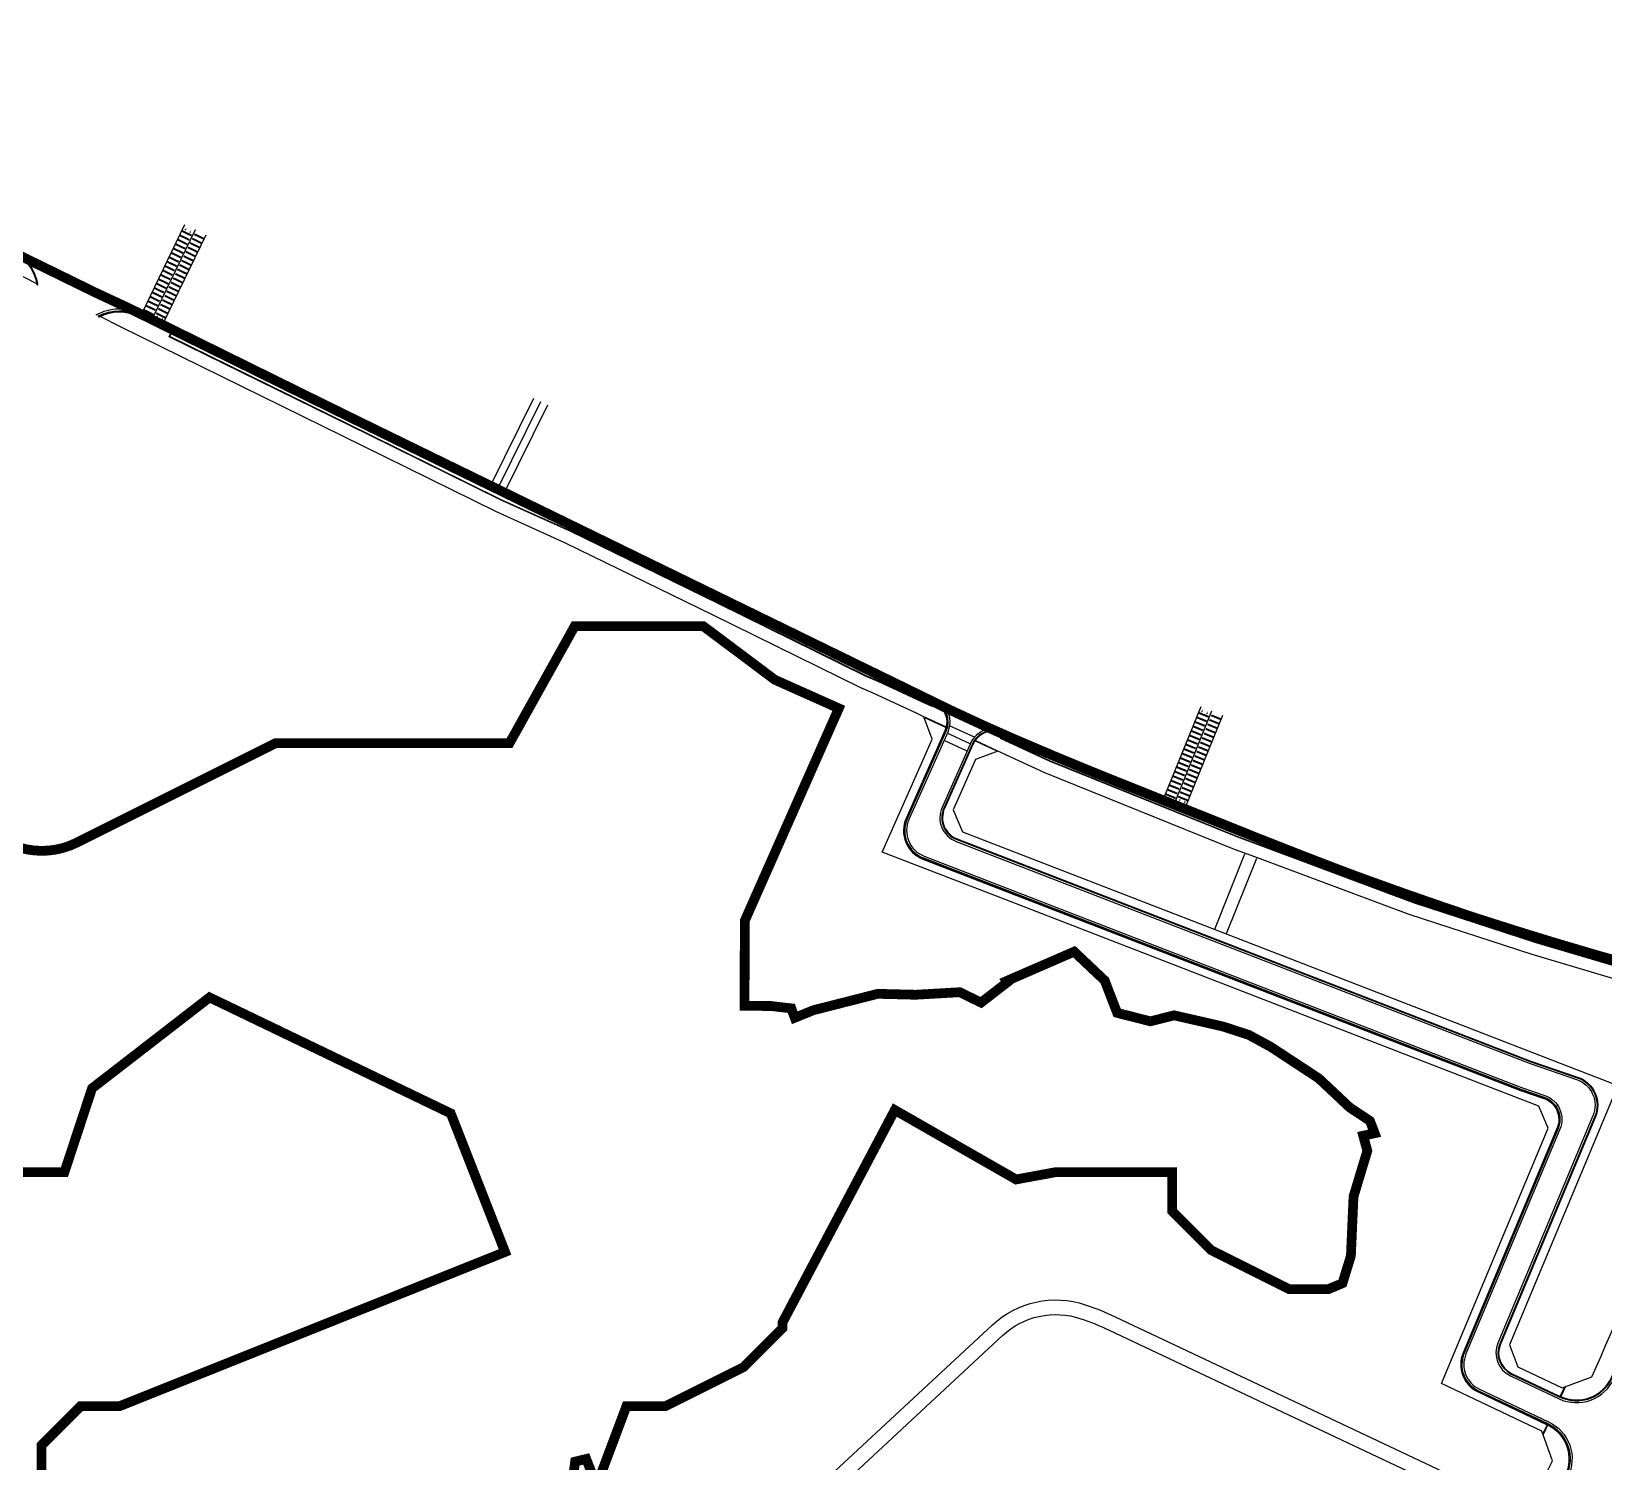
# Model space of a CAD drawing. Header units: millimetres. Extents: x 235041 to 237168, y 422741 to 424190.
# Drawn here: x 235850.1 to 236253.3, y 423823.2 to 424189.9 of the extents above; entities that cross this region are included whole.
import ezdxf

# ---------------------------------------------------------------- set-up
doc = ezdxf.new("R2010")
doc.units = ezdxf.units.MM
doc.linetypes.add('DASHED2', pattern=[0.375, 0.25, -0.125])
doc.linetypes.add('PHANTOM2', pattern=[1.25, 0.625, -0.125, 0.125, -0.125, 0.125, -0.125])
for name, color, linetype in [('0_210818_탑립전민지구 구역계(최종)', 1, 'PHANTOM2'), ('@@노면표시_11.횡단보도(W6.0_백색)', 7, 'Continuous'), ('@@보도선', 7, 'Continuous'), ('@@횡단보도라인', 7, 'Continuous')]:
    doc.layers.add(name, color=color, linetype=linetype)
doc.layers.add('_낮춤(200x250)_직선', color=7, linetype='Continuous', lineweight=13)

# ---------------------------------------------------------------- blocks, each defined once
blk = doc.blocks.new('계획선 검토')
at = {"layer": '@@보도선', "color": 8}
for points in [[(235739.37, 424189.24), (235752.5, 424178.99), (235761.68, 424174.61), (235816.44, 424148.11), (235845.11, 424133.68, -0.243251), (235851.48, 424124.91), (235851.67, 424124.94)], [(235739.49, 424189.4), (235752.61, 424179.16), (235761.77, 424174.79), (235816.52, 424148.29), (235845.2, 424133.86, -0.243251), (235851.67, 424124.94, -0.243251)], [(235866.68, 424117.2, -0.24565), (235878.26, 424117.49), (235937.57, 424088.34), (235971.45, 424071.62), (235989.34, 424063.58), (236027.12, 424045.14), (236065.03, 424026.42), (236068.14, 424025.1), (236079.5, 424019.84), (236081.88, 424018.74, -0.409289), (236085.09, 424010.21), (236075.15, 423987.78, 0.428203), (236079.03, 423978.42), (236232.24, 423919.1), (236238.22, 423917.06, -0.433871), (236242.12, 423908.4), (236218.01, 423850.77, 0.401043), (236221.48, 423841.74), (236239.21, 423833.36, -0.418541), (236244.16, 423819.24, -0.033623), (236190.9, 423726.93, -0.31349), (236181.86, 423723.4, -0.306906)], [(235867.22, 424116.92, -0.238227), (235878.04, 424117.04), (235937.35, 424087.89), (235971.24, 424071.17), (235989.12, 424063.12), (236026.9, 424044.69), (236064.82, 424025.97), (236067.94, 424024.65), (236079.29, 424019.39), (236081.67, 424018.29, -0.409289), (236084.63, 424010.41), (236074.7, 423987.98, 0.428203), (236078.85, 423977.95), (236232.07, 423918.63), (236238.06, 423916.58, -0.433871), (236241.66, 423908.59), (236217.55, 423850.96, 0.401043), (236221.26, 423841.28), (236239, 423832.9, -0.418541), (236243.71, 423819.46, -0.033623), (236190.48, 423727.21, -0.306906), (236182.16, 423723.84)], [(236081.58, 424018.11), (236081.58, 424018.11), (236079.21, 424019.21), (236067.86, 424024.46), (236064.74, 424025.79), (236026.81, 424044.51), (235989.04, 424062.94), (235971.15, 424070.99), (235937.26, 424087.71), (235877.95, 424116.86, 0.238227), (235867.31, 424116.75), (235867.22, 424116.92)], [(236182.41, 423724, 0.030678), (236231.93, 423806.93, 0.005831), (236240.18, 423823.35), (236237.48, 423830.99), (236211.71, 423843.17), (236239.11, 423908.67), (236236.72, 423914.28), (236219.05, 423921.12), (236099.84, 423967.27), (236068.32, 423979.47), (236079.07, 424003.73), (236081.15, 424008.44), (236079, 424014.14), (236077.24, 424014.96), (236065.96, 424020.18), (236062.79, 424021.53), (236024.75, 424040.31), (235987.05, 424058.7), (235969.16, 424066.75), (235935.2, 424083.52), (235872.89, 424114.14), (235867.57, 424116.88)], [(236081.58, 424018.11, -0.364342), (236084.75, 424011.35, -0.364342)], [(236084.47, 424010.49), (236074.53, 423988.05, 0.428203), (236078.78, 423977.78), (236232.01, 423918.46), (236238, 423916.41, -0.433871), (236241.49, 423908.66), (236217.38, 423851.03, 0.401043), (236221.19, 423841.12), (236238.92, 423832.74)], [(236084.77, 424011.34, -0.039114), (236084.47, 424010.49)], [(236084.77, 424011.34, -0.039114), (236084.47, 424010.49)], [(236099.28, 424009.91, 0.364339), (236092.08, 424007.96, 0.364339)], [(236242.13, 423839.72), (236242.22, 423839.9, 0.420196), (236255.35, 423844.76, 0.029063), (236288.03, 423930.82, 0.433862), (236279.55, 423945.83), (236272.16, 423947.62), (236259.46, 423950.76), (236236.4, 423957.61), (236204.98, 423967.9), (236159.92, 423984.66), (236111.9, 424004.06), (236099.28, 424009.91, 0)], [(236091.52, 424007), (236084.27, 423990.63, 0.428203), (236087.49, 423982.84), (236234.7, 423925.85), (236246.62, 423921.77, -0.433871), (236251.22, 423911.54), (236226.85, 423853.29, 0.401043), (236229.73, 423845.78), (236242.21, 423839.88)], [(236092.06, 424007.97, 0.047578), (236091.52, 424007)], [(236084.27, 423990.63, 0.428203), (236087.49, 423982.84), (236234.7, 423925.85), (236246.62, 423921.77, -0.433871), (236251.22, 423911.54), (236248.37, 423904.74)], [(235952, 423639.09), (235955.76, 423687.23, -0.145274), (235966.75, 423715.86), (235999.44, 423758.41, -0.041799), (236056.06, 423820.6), (236096.56, 423858.23, -0.274452), (236120.39, 423863.38, -0.029653), (236128.08, 423860.29), (236233.6, 423810.44)], [(235955.66, 423637.68), (235959.51, 423686.94, -0.145274), (235969.73, 423713.57), (236002.42, 423756.12, -0.041799), (236058.62, 423817.84), (236099.12, 423855.47, -0.274452), (236119.2, 423859.81, -0.029653), (236126.47, 423856.89), (236231.88, 423807.09)], [(236239, 423832.9), (236238.92, 423832.72, -0.418541), (236243.53, 423819.55, -0.033623), (236190.32, 423727.32, -0.306906), (236182.2, 423724.04), (236182.16, 423723.84)]]:
    blk.add_lwpolyline(points, format="xyb", dxfattribs=at)
for points in [[(235851.43, 424125.2), (235845.96, 424128.01), (235814.36, 424143.91), (235759.66, 424170.39), (235750.03, 424174.98), (235736.49, 424185.55)], [(236081.69, 424018.06), (236081.09, 424016.77), (236078.61, 424017.92), (236067.28, 424023.17), (236064.15, 424024.5), (236026.18, 424043.23), (235988.44, 424061.66), (235970.55, 424069.7), (235936.64, 424086.44), (235885.41, 424111.61), (235886.03, 424112.89)], [(236081.58, 424018.11), (236081.04, 424016.93), (236078.66, 424018.03), (236067.33, 424023.27), (236064.2, 424024.61), (236026.24, 424043.34), (235988.49, 424061.76), (235970.6, 424069.81), (235936.69, 424086.55), (235885.57, 424111.67), (235886.14, 424112.84)], [(236084.78, 424011.47), (236079, 424014.14)], [(236084.75, 424011.35), (236079.06, 424013.98)], [(236084.75, 424011.35), (236084.94, 424011.3)], [(236099.17, 424009.96), (236098.57, 424008.67), (236111.33, 424002.76), (236159.41, 423983.34), (236204.52, 423966.56), (236235.97, 423956.26), (236259.08, 423949.39), (236271.83, 423946.24), (236273.91, 423945.74), (236274.24, 423947.12)], [(236099.28, 424009.91), (236098.73, 424008.73), (236111.38, 424002.87), (236159.45, 423983.45), (236204.56, 423966.67), (236236.01, 423956.37), (236259.12, 423949.5), (236271.86, 423946.36), (236273.82, 423945.88), (236274.12, 423947.14)], [(236092.08, 424007.96), (236091.91, 424008.07)], [(236097.8, 424005.3), (236092.08, 424007.96)], [(236097.96, 424005.36), (236092.15, 424008.05)], [(236153.6, 423959.73), (236161.32, 423979.02)], [(236156.64, 423958.56), (236164.38, 423977.88)], [(236242.22, 423839.9), (236243.38, 423842.36)], [(236243.54, 423842.42), (236242.33, 423839.85)], [(236238.92, 423832.72), (236237.74, 423830.24)], [(236239.02, 423832.67), (236237.8, 423830.08)]]:
    blk.add_lwpolyline(points, dxfattribs=at)
for points in [[(236083.64, 423990.9, 0.428203), (236087.24, 423982.21), (236234.47, 423925.21), (236246.4, 423921.13, -0.433871), (236250.59, 423911.81), (236226.22, 423853.55, 0.401043), (236229.44, 423845.16), (236241.92, 423839.27, 0.420196), (236255.99, 423844.47, 0.029063), (236288.69, 423930.61, 0.433862), (236279.72, 423946.51), (236272.33, 423948.3), (236259.64, 423951.43), (236236.61, 423958.28), (236205.22, 423968.56), (236160.18, 423985.31), (236112.18, 424004.71), (236099.57, 424010.54, 0.419183), (236090.9, 424007.28)], [(236084.1, 423990.7, 0.428203), (236087.42, 423982.67), (236234.64, 423925.68), (236246.56, 423921.6, -0.433871), (236251.05, 423911.61), (236226.68, 423853.36, 0.401043), (236229.65, 423845.62), (236242.13, 423839.72, 0.420196), (236255.53, 423844.67, 0.029063), (236288.22, 423930.76, 0.433862), (236279.6, 423946.02), (236272.21, 423947.81), (236259.51, 423950.95), (236236.46, 423957.81), (236205.05, 423968.09), (236160, 423984.85), (236111.98, 424004.25), (236099.36, 424010.09, 0.419183), (236091.35, 424007.08)], [(236256.97, 423919.59), (236229.17, 423853.14), (236231.35, 423847.44), (236242.67, 423842.1), (236250.28, 423844.88, 0.029758), (236283.63, 423932.44), (236278.64, 423941.23), (236271.05, 423943.07), (236267.29, 423944), (236258.23, 423946.24), (236235, 423953.15), (236203.44, 423963.48), (236164.54, 423977.95), (236158.23, 423980.3), (236110.04, 423999.77), (236097.96, 424005.36), (236092.25, 424003.21), (236086.53, 423990.31), (236088.86, 423984.67), (236153.45, 423959.66)]]:
    blk.add_lwpolyline(points, format="xyb", close=True, dxfattribs=at)

msp = doc.modelspace()

# ---------------------------------------------------------------- hatches: boundary and pattern name
at = {"layer": '@@노면표시_11.횡단보도(W6.0_백색)', "ltscale": 0.1}
for points in [[(235891.04, 424137.32), (235888.56, 424138.52), (235888.78, 424138.97), (235891.26, 424137.77)], [(235889.44, 424138.76), (235889.82, 424139.02), (235889.69, 424139.09), (235889.86, 424139.45), (235889.72, 424139.51), (235889.55, 424139.15), (235889.42, 424139.22)], [(235890.68, 424138.16), (235891.06, 424138.42), (235890.92, 424138.49), (235891.1, 424138.85), (235890.96, 424138.91), (235890.79, 424138.55), (235890.65, 424138.62)], [(235888.86, 424132.82), (235886.39, 424134.02), (235886.6, 424134.47), (235889.08, 424133.27)], [(235889.41, 424133.95), (235886.93, 424135.14), (235887.15, 424135.59), (235889.62, 424134.4)], [(235889.95, 424135.07), (235887.48, 424136.27), (235887.69, 424136.72), (235890.17, 424135.52)], [(235890.5, 424136.2), (235888.02, 424137.39), (235888.24, 424137.84), (235890.71, 424136.65)], [(235890.13, 424134.29), (235892.6, 424133.09), (235892.82, 424133.54), (235890.35, 424134.74)], [(235890.67, 424135.42), (235893.15, 424134.22), (235893.37, 424134.67), (235890.89, 424135.87)], [(235891.22, 424136.54), (235893.69, 424135.34), (235893.91, 424135.79), (235891.44, 424136.99)], [(235891.76, 424137.67), (235894.24, 424136.47), (235894.46, 424136.92), (235891.98, 424138.12)], [(235887.23, 424129.45), (235884.75, 424130.64), (235884.97, 424131.09), (235887.45, 424129.9)], [(235887.77, 424130.57), (235885.3, 424131.77), (235885.52, 424132.22), (235887.99, 424131.02)], [(235888.32, 424131.7), (235885.84, 424132.89), (235886.06, 424133.34), (235888.54, 424132.15)], [(235888.5, 424130.92), (235890.97, 424129.72), (235891.19, 424130.17), (235888.71, 424131.37)], [(235889.04, 424132.04), (235891.52, 424130.84), (235891.73, 424131.29), (235889.26, 424132.49)], [(235889.58, 424133.17), (235892.06, 424131.97), (235892.28, 424132.42), (235889.8, 424133.62)], [(235885.05, 424124.94), (235882.58, 424126.14), (235882.8, 424126.59), (235885.27, 424125.39)], [(235885.6, 424126.07), (235883.12, 424127.27), (235883.34, 424127.72), (235885.81, 424126.52)], [(235886.14, 424127.19), (235883.67, 424128.39), (235883.88, 424128.84), (235886.36, 424127.64)], [(235886.69, 424128.32), (235884.21, 424129.52), (235884.43, 424129.97), (235886.9, 424128.77)], [(235886.32, 424126.41), (235888.8, 424125.22), (235889.01, 424125.67), (235886.54, 424126.86)], [(235886.86, 424127.54), (235889.34, 424126.34), (235889.56, 424126.79), (235887.08, 424127.99)], [(235887.41, 424128.67), (235889.88, 424127.47), (235890.1, 424127.92), (235887.63, 424129.12)], [(235887.95, 424129.79), (235890.43, 424128.59), (235890.65, 424129.04), (235888.17, 424130.24)], [(235883.42, 424121.57), (235880.94, 424122.77), (235881.16, 424123.22), (235883.64, 424122.02)], [(235883.96, 424122.69), (235881.49, 424123.89), (235881.71, 424124.34), (235884.18, 424123.14)], [(235884.51, 424123.82), (235882.03, 424125.02), (235882.25, 424125.47), (235884.73, 424124.27)], [(235884.14, 424121.91), (235886.62, 424120.72), (235886.84, 424121.17), (235884.36, 424122.36)], [(235884.69, 424123.04), (235887.16, 424121.84), (235887.38, 424122.29), (235884.9, 424123.49)], [(235885.23, 424124.16), (235887.71, 424122.97), (235887.92, 424123.42), (235885.45, 424124.61)], [(235885.78, 424125.29), (235888.25, 424124.09), (235888.47, 424124.54), (235885.99, 424125.74)], [(235881.24, 424117.07), (235878.77, 424118.26), (235878.99, 424118.71), (235881.46, 424117.52)], [(235881.79, 424118.19), (235879.31, 424119.39), (235879.53, 424119.84), (235882.01, 424118.64)], [(235882.33, 424119.32), (235879.86, 424120.52), (235880.07, 424120.97), (235882.55, 424119.77)], [(235882.88, 424120.44), (235880.4, 424121.64), (235880.62, 424122.09), (235883.09, 424120.89)], [(235882.51, 424118.54), (235884.99, 424117.34), (235885.2, 424117.79), (235882.73, 424118.99)], [(235883.05, 424119.66), (235885.53, 424118.47), (235885.75, 424118.92), (235883.27, 424120.11)], [(235883.6, 424120.79), (235886.07, 424119.59), (235886.29, 424120.04), (235883.82, 424121.24)], [(235881.97, 424117.41), (235884.44, 424116.21), (235884.66, 424116.66), (235882.18, 424117.86)], [(235882.54, 424117.02), (235882.16, 424116.76), (235882.3, 424116.7), (235882.13, 424116.34), (235882.26, 424116.27), (235882.43, 424116.63), (235882.57, 424116.56)], [(235883.78, 424116.42), (235883.4, 424116.16), (235883.54, 424116.1), (235883.36, 424115.74), (235883.5, 424115.67), (235883.67, 424116.03), (235883.81, 424115.97)], [(236151.42, 424012.75), (236148.87, 424013.78), (236149.06, 424014.24), (236151.61, 424013.21)], [(236151.89, 424013.9), (236149.34, 424014.94), (236149.53, 424015.4), (236152.08, 424014.37)], [(236150.2, 424015.23), (236150.56, 424015.52), (236150.42, 424015.58), (236150.57, 424015.95), (236150.43, 424016), (236150.28, 424015.63), (236150.14, 424015.69)], [(236151.48, 424014.72), (236151.84, 424015), (236151.7, 424015.06), (236151.85, 424015.43), (236151.71, 424015.49), (236151.56, 424015.12), (236151.42, 424015.17)], [(236152.12, 424013.14), (236154.66, 424012.1), (236154.85, 424012.57), (236152.3, 424013.6)], [(236152.59, 424014.29), (236155.13, 424013.26), (236155.32, 424013.72), (236152.77, 424014.76)], [(236149.54, 424008.11), (236146.99, 424009.15), (236147.18, 424009.61), (236149.73, 424008.58)], [(236150.01, 424009.27), (236147.46, 424010.3), (236147.65, 424010.77), (236150.2, 424009.73)], [(236150.48, 424010.43), (236147.93, 424011.46), (236148.12, 424011.93), (236150.67, 424010.89)], [(236150.95, 424011.59), (236148.4, 424012.62), (236148.59, 424013.08), (236151.14, 424012.05)], [(236150.71, 424009.66), (236153.25, 424008.63), (236153.44, 424009.09), (236150.89, 424010.12)], [(236151.18, 424010.82), (236153.72, 424009.79), (236153.91, 424010.25), (236151.36, 424011.28)], [(236151.65, 424011.98), (236154.19, 424010.94), (236154.38, 424011.41), (236151.83, 424012.44)], [(236148.13, 424004.64), (236145.58, 424005.67), (236145.77, 424006.13), (236148.32, 424005.1)], [(236148.6, 424005.8), (236146.05, 424006.83), (236146.24, 424007.29), (236148.79, 424006.26)], [(236149.07, 424006.95), (236146.52, 424007.99), (236146.71, 424008.45), (236149.26, 424007.42)], [(236148.83, 424005.03), (236151.37, 424003.99), (236151.56, 424004.46), (236149.01, 424005.49)], [(236149.3, 424006.19), (236151.84, 424005.15), (236152.03, 424005.62), (236149.48, 424006.65)], [(236149.77, 424007.34), (236152.31, 424006.31), (236152.5, 424006.77), (236149.95, 424007.81)], [(236150.24, 424008.5), (236152.78, 424007.47), (236152.97, 424007.93), (236150.42, 424008.97)], [(236146.25, 424000), (236143.7, 424001.04), (236143.89, 424001.5), (236146.44, 424000.47)], [(236146.72, 424001.16), (236144.17, 424002.2), (236144.36, 424002.66), (236146.91, 424001.63)], [(236147.19, 424002.32), (236144.64, 424003.35), (236144.83, 424003.82), (236147.38, 424002.78)], [(236147.66, 424003.48), (236145.11, 424004.51), (236145.3, 424004.98), (236147.85, 424003.94)], [(236147.42, 424001.55), (236149.96, 424000.52), (236150.15, 424000.98), (236147.6, 424002.02)], [(236147.89, 424002.71), (236150.43, 424001.68), (236150.62, 424002.14), (236148.07, 424003.18)], [(236148.36, 424003.87), (236150.9, 424002.84), (236151.09, 424003.3), (236148.54, 424004.33)], [(236144.84, 423996.53), (236142.29, 423997.56), (236142.48, 423998.03), (236145.03, 423996.99)], [(236145.31, 423997.69), (236142.76, 423998.72), (236142.95, 423999.18), (236145.5, 423998.15)], [(236145.78, 423998.85), (236143.23, 423999.88), (236143.42, 424000.34), (236145.97, 423999.31)], [(236145.54, 423996.92), (236148.08, 423995.89), (236148.27, 423996.35), (236145.72, 423997.38)], [(236146.01, 423998.08), (236148.55, 423997.04), (236148.74, 423997.51), (236146.19, 423998.54)], [(236146.48, 423999.24), (236149.02, 423998.2), (236149.21, 423998.67), (236146.66, 423999.7)], [(236146.95, 424000.4), (236149.49, 423999.36), (236149.68, 423999.82), (236147.13, 424000.86)], [(236143.43, 423993.05), (236140.88, 423994.09), (236141.07, 423994.55), (236143.62, 423993.52)], [(236143.9, 423994.21), (236141.35, 423995.25), (236141.54, 423995.71), (236144.09, 423994.68)], [(236144.37, 423995.37), (236141.82, 423996.4), (236142.01, 423996.87), (236144.56, 423995.83)], [(236144.13, 423993.45), (236146.68, 423992.41), (236146.86, 423992.87), (236144.31, 423993.91)], [(236144.6, 423994.6), (236147.15, 423993.57), (236147.33, 423994.03), (236144.78, 423995.07)], [(236145.07, 423995.76), (236147.62, 423994.73), (236147.8, 423995.19), (236145.25, 423996.23)], [(236144.73, 423993.09), (236144.37, 423992.81), (236144.51, 423992.75), (236144.36, 423992.38), (236144.5, 423992.32), (236144.65, 423992.7), (236144.78, 423992.64)], [(236146, 423992.58), (236145.64, 423992.29), (236145.78, 423992.23), (236145.63, 423991.86), (236145.77, 423991.81), (236145.92, 423992.18), (236146.06, 423992.12)]]:
    msp.add_hatch(color=256, dxfattribs=at).paths.add_polyline_path(points)

# ---------------------------------------------------------------- linework, layer by layer
at = {"layer": '0_210818_탑립전민지구 구역계(최종)', "linetype": 'PHANTOM2', "ltscale": 25, "const_width": 2.5, "flags": 128}
msp.add_lwpolyline([(235759.71, 423882.53), (235771.72, 423866.83), (235774.45, 423864.96), (235813.94, 423839.55), (235832.69, 423857.36), (235832.69, 423897.36), (235858.54, 423897.36), (235865.64, 423918.88), (235895.77, 423942.19), (235935, 423923.33), (235957.63, 423912.45), (235971.56, 423876.91), (235872.69, 423837.36), (235862.69, 423837.36), (235852.69, 423827.36), (235852.69, 423817.29), (235869.87, 423803.44), (235867.16, 423800.11), (235884.44, 423793.68), (235905.33, 423765.76), (235908.54, 423751.16), (235932.69, 423737.36), (235942.69, 423737.36), (235972.69, 423757.36), (235985.12, 423790.5), (235989.54, 423823.15), (235992.38, 423823.84), (235995.04, 423816.97), (236002.69, 423837.36), (236012.69, 423837.36), (236032.69, 423847.36), (236042.69, 423857.36), (236042.69, 423858.78), (236057.75, 423887.25), (236071.53, 423913.31), (236102.63, 423895.51), (236112.69, 423897.36), (236142.69, 423897.36), (236142.69, 423887.36), (236152.69, 423877.36), (236172.69, 423867.36), (236182.69, 423867.36), (236186.35, 423868.9), (236188.51, 423875.94), (236189.18, 423891.12), (236192.72, 423902.84), (236191.67, 423906.72), (236194.6, 423907.36), (236193.4, 423910.52), (236188.2, 423913.97), (236180.27, 423921.42), (236167.96, 423929.51), (236162.31, 423932.58), (236155.77, 423934.71), (236143.17, 423937.59), (236137.09, 423936.06), (236128.56, 423938.22), (236125.36, 423946.51), (236117.53, 423953.92), (236112.69, 423951.82), (236100.12, 423946.36), (236100.31, 423946.02), (236093.65, 423940.86), (236088.2, 423943.52), (236076.86, 423942.87), (236067.15, 423943.11), (236050.63, 423938.9), (236045.87, 423936.97), (236044.98, 423939.38), (236042.69, 423939.64), (236039.73, 423939.99), (236032.99, 423940.01), (236033.05, 423961.86), (236057.16, 424016.31), (236040.75, 424023.64), (236022.43, 424037.36), (235989.41, 424037.36), (235972.69, 424007.36), (235912.69, 424007.36), (235861.72, 423981.88, -0.395601), (235835.5, 423989.69), (235817.15, 424021.18), (235751.64, 424100.01), (235742.69, 424122.66), (235738.57, 424126.76), (235738.44, 424127.36), (235727.19, 424127.36), (235726.15, 424151.94), (235728.51, 424164.78), (235726.91, 424173.02), (235726, 424177.68), (235725.3, 424181.3), (235728.07, 424185.67), (235734.25, 424185.54), (235733.9, 424187.72), (235736.26, 424186.59), (235738.62, 424185.45), (235742.1, 424183.77), (235746.68, 424181.69), (235751.26, 424179.6), (235761.09, 424174.75), (235770.93, 424169.91), (235780.76, 424165.06), (235790.59, 424160.21), (235800.42, 424155.36), (235810.25, 424150.51), (235829.92, 424140.82), (235838.13, 424136.8), (235846.34, 424132.78), (235854.55, 424128.77), (235862.76, 424124.75), (235864.64, 424123.83), (235866.52, 424122.91), (235875.31, 424118.81), (235926.46, 424093.58), (235938.87, 424087.5), (236085.74, 424015.88), (236089.91, 424013.94), (236094.09, 424012), (236095.25, 424011.48), (236096.4, 424010.97), (236098.9, 424009.86), (236101.89, 424008.54), (236112.41, 424004.06), (236119.79, 424001.01), (236123.76, 423999.39), (236129.96, 423996.9), (236132.32, 423995.96), (236140.87, 423992.54), (236153.04, 423987.67), (236165.2, 423982.8), (236176.36, 423978.42), (236184.74, 423975.2), (236188.01, 423973.97), (236192.61, 423972.27), (236194.78, 423971.49), (236195.9, 423971.09), (236202.57, 423968.7), (236212, 423965.43), (236220.51, 423962.55), (236225.58, 423960.94), (236230.78, 423959.29), (236235.75, 423957.75), (236240.53, 423956.28), (236252.25, 423952.82), (236257, 423951.5), (236261.75, 423950.18), (236265.81, 423949.07), (236271.04, 423947.67), (236274.42, 423946.77), (236284.12, 423944.32), (236293.84, 423941.99), (236303.59, 423939.74), (236315.32, 423937.21), (236325.12, 423935.24), (236334.94, 423933.36), (236344.79, 423931.58), (236353.66, 423930.1), (236363.55, 423928.54), (236373.45, 423927.1), (236383.36, 423925.76), (236393.3, 423924.54), (236403.25, 423923.46), (236422.17, 423921.55), (236451.59, 423919.73), (236454.9, 423919.64), (236464.45, 423917.13, -0.43871), (236472.16, 423909.23), (236472.14, 423908.88), (236472.09, 423907.94), (236472.03, 423907), (236471.97, 423906.07), (236471.91, 423905.14), (236471.84, 423904.22), (236471.77, 423903.3), (236471.69, 423902.38), (236471.61, 423901.46), (236471.52, 423900.55), (236471.43, 423899.65), (236471.34, 423898.74), (236471.24, 423897.84), (236471.13, 423896.95), (236471.02, 423896.06), (236470.9, 423895.17), (236470.78, 423894.28), (236470.78, 423894.3, -0.048876), (236465.07, 423870.75, -0.044322), (236457.57, 423852.96), (236447.21, 423831.89), (236447.2, 423831.89), (236446.63, 423831.17), (236446.05, 423830.46), (236445.46, 423829.76), (236444.87, 423829.05), (236444.27, 423828.35), (236443.66, 423827.64), (236443.05, 423826.94), (236442.43, 423826.24), (236441.81, 423825.55), (236441.19, 423824.85), (236440.55, 423824.15), (236439.92, 423823.46), (236439.27, 423822.76), (236438.63, 423822.07), (236437.98, 423821.38), (236437.32, 423820.69), (236436.66, 423820), (236436, 423819.31), (236435.33, 423818.62), (236434.66, 423817.93), (236433.98, 423817.24), (236433.3, 423816.55), (236432.62, 423815.86), (236431.93, 423815.17), (236431.24, 423814.48), (236430.55, 423813.79), (236429.85, 423813.1), (236429.16, 423812.4), (236428.45, 423811.71), (236427.75, 423811.01), (236427.04, 423810.32), (236426.33, 423809.62), (236425.63, 423808.92), (236424.92, 423808.23), (236328.35, 423713.29), (236321.05, 423706.46), (236219.56, 423606.68), (236195.49, 423582.67), (236155.37, 423543.23), (236145.26, 423533.29), (236144.67, 423532.71), (236143.95, 423532), (236143.24, 423531.3), (236142.52, 423530.6), (236141.81, 423529.89), (236141.09, 423529.19), (236140, 423528.11), (236138.57, 423526.69), (236137.14, 423525.28), (236135.71, 423523.85), (236134.27, 423522.42), (236132.84, 423520.98), (236131.41, 423519.54), (236129.99, 423518.08), (236128.56, 423516.62), (236127.14, 423515.16), (236125.72, 423513.68), (236124.31, 423512.2), (236122.9, 423510.7), (236121.5, 423509.2), (236120.1, 423507.68), (236118.71, 423506.15), (236117.37, 423504.67), (236116.64, 423503.85, 0.054252), (236077.63, 423449.01), (236077.63, 423449.01, 0.002881), (236075.9, 423445.87), (236075.57, 423445.27), (236074.67, 423443.6), (236073.7, 423441.77), (236072.75, 423439.94), (236071.81, 423438.11), (236070.87, 423436.28), (236069.95, 423434.45), (236069.04, 423432.61), (236068.14, 423430.78), (236067.25, 423428.94), (236066.36, 423427.11), (236065.49, 423425.28), (236064.62, 423423.44), (236063.77, 423421.64), (236063.12, 423420.37), (236062.23, 423418.58), (236061.36, 423416.83), (236060.44, 423414.93), (236059.62, 423413.25), (236058.71, 423411.36), (236057.96, 423409.77), (236057.07, 423407.88), (236056.3, 423406.23), (236055.02, 423403.5), (236053.89, 423401.06), (236053.42, 423400.03), (236052.36, 423400.92), (236051.26, 423403.95), (236049.65, 423411.34), (236043.01, 423410.84), (236030.71, 423408.22), (236013.71, 423434.9), (236013.15, 423435.78), (235987.88, 423436.13), (235982.34, 423438.9), (235975.83, 423441.09), (235966.79, 423445.69), (235930.16, 423475.35), (235897.4, 423498.23), (235890.1, 423499.95), (235885.55, 423503.33), (235877.79, 423507.36), (235846.15, 423523.78), (235838.95, 423526), (235796.64, 423544.12), (235795.18, 423544.75), (235767.52, 423556.59), (235754.91, 423562.2), (235750.55, 423565.08), (235746.2, 423567.95), (235744.47, 423568.62), (235742.3, 423569.05), (235742.07, 423569.43), (235736.7, 423571.67), (235729.87, 423574.51), (235723.52, 423577.15), (235717.1, 423579.82), (235706.34, 423586.37), (235703.56, 423588.1), (235700.78, 423586.41), (235697.3, 423587.2), (235664.53, 423597.89), (235662.85, 423598.22), (235661.59, 423598.1), (235657.39, 423595.39), (235639.37, 423603.86), (235625.65, 423611.05), (235622.02, 423610.89), (235598.5, 423618.66), (235594.17, 423621.28), (235572.35, 423628.45), (235572.85, 423629.19), (235571.69, 423629.31), (235548.73, 423632.21), (235544.93, 423633.78), (235516.79, 423645.37), (235518.41, 423639.57), (235513.09, 423642.94), (235499.44, 423648.14), (235495.53, 423655.06), (235484.92, 423657.74), (235482.96, 423658.17), (235480.77, 423658.64), (235464.69, 423665.76), (235456.18, 423668.07), (235442.72, 423666.8), (235441.2, 423666.65), (235419.42, 423675.76), (235406.22, 423681.14), (235387.41, 423689.12), (235374.4, 423694.63), (235365.19, 423697.49), (235363.53, 423698.21), (235363.96, 423699.53), (235366.62, 423703.99), (235375.39, 423716.29), (235370.94, 423723.95), (235381.82, 423742.65), (235398.11, 423781.51), (235406.02, 423800.36), (235406.02, 423800.36), (235413.33, 423817.81), (235418.69, 423830.57), (235425.19, 423846.08), (235425.19, 423846.08), (235426.44, 423842.93), (235428.54, 423837.56), (235440.77, 423828.01), (235445.12, 423818.31), (235470.48, 423799.36), (235476.72, 423799.95), (235497.5, 423777.14), (235500.56, 423764.79), (235504.24, 423775.26), (235505.1, 423777.69), (235507.93, 423785.73), (235513.1, 423797.23), (235514.35, 423798.59), (235542.69, 423758.02), (235542.69, 423797.36), (235585.28, 423839.69), (235591.73, 423848.4), (235592.69, 423857.36), (235592.69, 423877.36), (235607.79, 423883.04), (235618.9, 423892), (235619.93, 423907.36), (235620.47, 423912.9), (235634.16, 423919), (235651.01, 423926.51), (235651.01, 423926.51), (235666.78, 423939.71), (235679.85, 423946.42), (235690.53, 423956.88), (235697.56, 423947.36), (235697.57, 423947.36), (235712.69, 423926.89), (235741.46, 423900.63), (235746.29, 423913.03), (235772.05, 423921.53), (235782.91, 423921.42), (235767.6, 423888.67)], format="xyb", close=True, dxfattribs=at)
at = {"layer": '@@보도선', "color": 70}
msp.add_lwpolyline([(235867.35, 424116.66, -0.238227), (235877.9, 424116.77), (235937.22, 424087.63), (235971.11, 424070.9), (235989, 424062.85), (236026.76, 424044.42), (236064.7, 424025.7), (236067.82, 424024.37), (236079.16, 424019.12), (236081.54, 424018.02, -0.409289), (236084.36, 424010.54), (236074.42, 423988.1, 0.428203), (236078.74, 423977.67), (236231.97, 423918.35), (236237.96, 423916.3, -0.433871), (236241.38, 423908.71), (236217.27, 423851.08, 0.401043), (236221.14, 423841.01), (236238.87, 423832.63, -0.418541), (236243.44, 423819.59, -0.033623), (236190.23, 423727.38, -0.306906), (236182.22, 423724.14, -0.306906)], format="xyb", dxfattribs=at)
at = {"layer": '@@횡단보도라인', "color": 6}
for points in [[(235878.37, 424117.44), (235889.47, 424140.39)], [(235883.75, 424114.79), (235894.86, 424137.75)], [(235967.86, 424073.39), (235978.93, 424095.81)], [(235971.45, 424071.62), (235982.54, 424094.1)], [(236140.54, 423993.25), (236150.09, 424016.79)], [(236146.1, 423991), (236155.67, 424014.58)], [(236091.93, 424008.9), (236085.57, 424011.85)], [(236090.05, 424005.36), (236084.15, 424008.09)]]:
    msp.add_lwpolyline(points, dxfattribs=at)
at = {"layer": '@@횡단보도라인', "color": 1}
for points in [[(235881.06, 424116.11), (235892.16, 424139.07)], [(235969.65, 424072.51), (235980.75, 424094.99)], [(236143.32, 423992.12), (236152.88, 424015.69)], [(236090.86, 424007.19), (236084.96, 424009.92)]]:
    msp.add_lwpolyline(points, dxfattribs=at)

# ---------------------------------------------------------------- block references
at = {"layer": '_낮춤(200x250)_직선', "color": 50, "linetype": 'DASHED2', "ltscale": 2}
msp.add_blockref('계획선 검토', (0, 0), dxfattribs=at)

doc.saveas('drawing.dxf')
